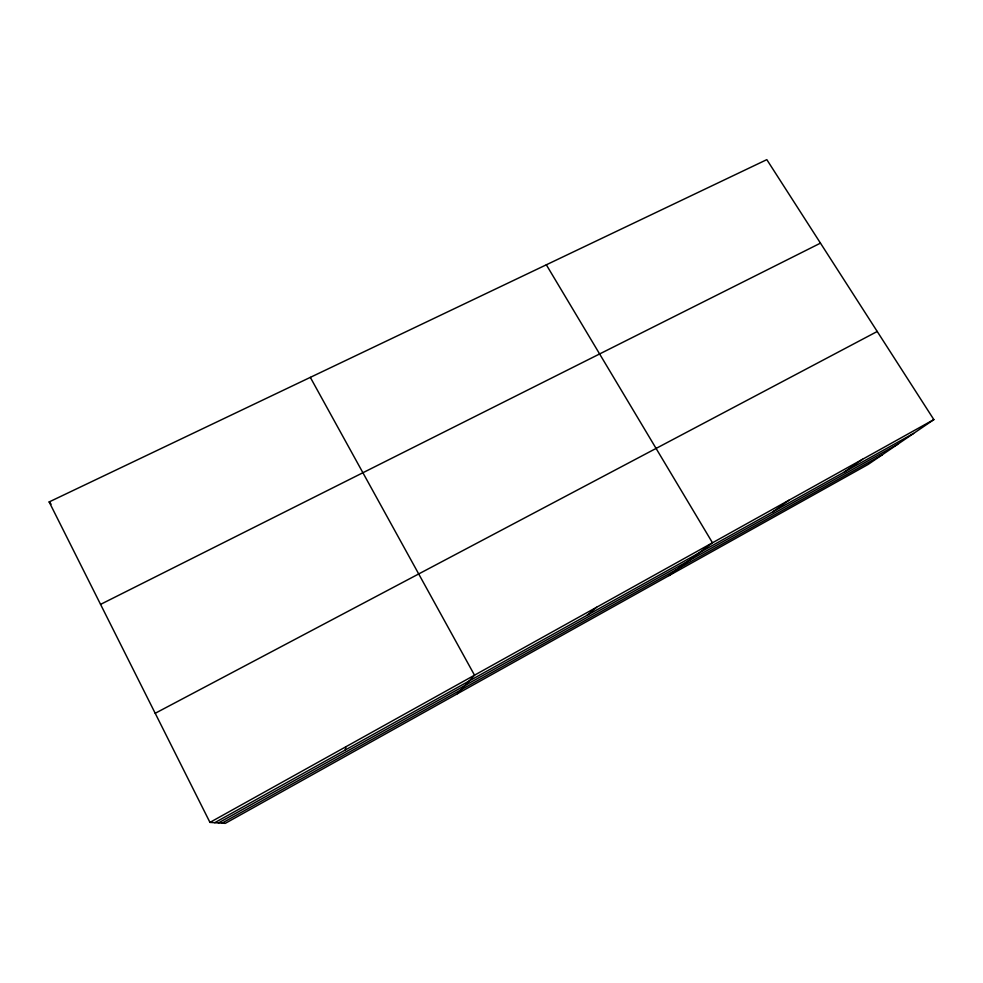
<?xml version="1.0" encoding="UTF-8"?>
<svg xmlns="http://www.w3.org/2000/svg" width="983" height="983" viewBox="0 0 983 983"><rect width="100%" height="100%" fill="white"/><g stroke="black" fill="none" stroke-linecap="round" stroke-linejoin="round"><path stroke-width="1.47" d="M345.303 749.968L345.832 746.797M457.488 693.703L474.519 675.198L310.321 377.361M586.974 615.358L596.57 607.285M669.03 575.596L712.478 542.788L546.327 264.796M772.884 511.811L788.771 500.335M844.36 471.987L862.521 459.294M933.85 419.606L868.136 464.431L225.267 823.361L209.957 822.402L49.15 501.932L766.814 159.639L933.85 419.606L209.957 822.402M214.736 822.697L913.576 433.442M218.435 822.931L897.749 444.23M222.011 823.152L882.329 454.748M155.203 713.289L877.229 331.48M100.561 604.385L820.461 243.133M49.15 501.932L51.079 504.168"/></g></svg>
